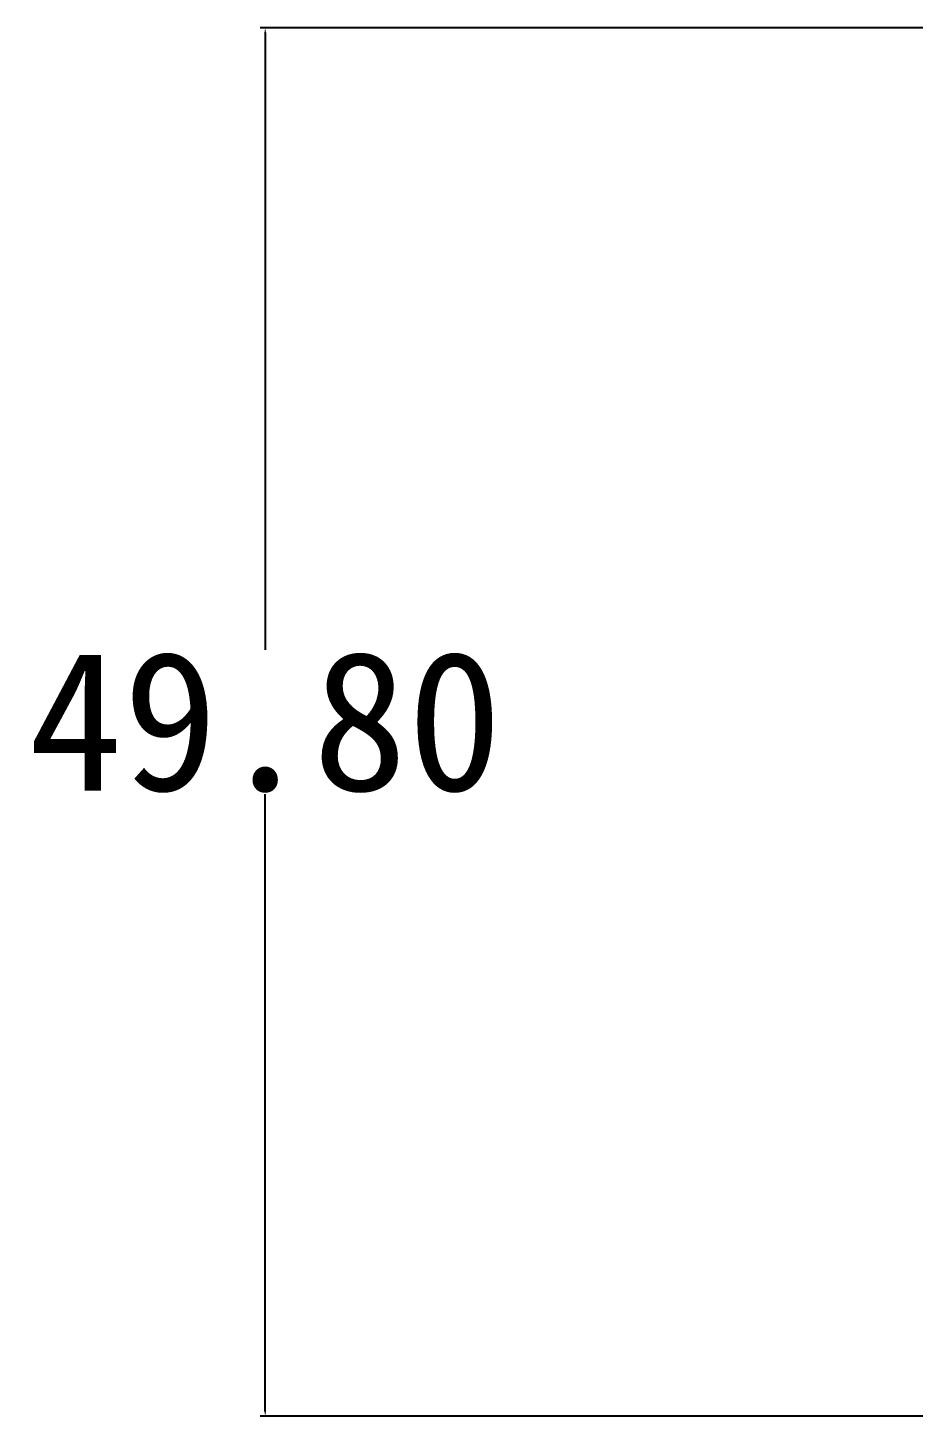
# Model space of a CAD drawing. Header units: inches. Extents: x -850 to 339, y -315 to 884.
# Drawn here: x -82.7 to -50.92, y 133.6 to 183.4 of the extents above; entities that cross this region are included whole.
import ezdxf

# ---------------------------------------------------------------- set-up
doc = ezdxf.new("R2010")
doc.units = ezdxf.units.IN
doc.header["$MEASUREMENT"] = 0
doc.dimstyles.get("Standard").update_dxf_attribs({"dimtxt": 5, "dimasz": 0.18, "dimexe": 0.18, "dimexo": 0.0625, "dimgap": 0.09, "dimtad": 0, "dimtih": 1, "dimtoh": 1, "dimzin": 0, "dimdsep": 46, "dimtxsty": 'Standard', "dimcen": 0.09, "dimclrt": 3, "dimadec": 0, "dimazin": 0, "dimtfac": 1, "dimtofl": 0, "dimtmove": 0, "dimatfit": 3, "dimfxl": 0, "dimtolj": 1, "dimtzin": 0, "dimarcsym": 0})

# ---------------------------------------------------------------- blocks, each defined once
blk = doc.blocks.new('*D13')
at = {"color": 0, "lineweight": -2}
for p, q in [((-0.063, 183.4), (-74.357, 183.4)), ((-74.177, 183.22), (-74.177, 161.09)), ((-74.177, 133.78), (-74.177, 155.91)), ((-0.063, 133.6), (-74.357, 133.6))]:
    blk.add_line(p, q, dxfattribs=at)
at = {"color": 0}
for points in [[(-74.207, 183.22), (-74.147, 183.22), (-74.177, 183.4)], [(-74.207, 133.78), (-74.147, 133.78), (-74.177, 133.6)]]:
    blk.add_solid(points, dxfattribs=at)
at = {"layer": 'Defpoints', "color": 0}
for p in [(0, 183.4, 11.1), (-74.177, 133.6), (0, 133.6, 11.1)]:
    blk.add_point(p, dxfattribs=at)
at = {"color": 3, "insert": (-74.177, 158.5), "char_height": 5, "attachment_point": 5}
blk.add_mtext('\\A1;49.80', dxfattribs=at)

msp = doc.modelspace()

# ---------------------------------------------------------------- dimensions: what is measured, and where the dimension line sits
dim = msp.add_linear_dim(base=(-74.177, 133.6), p1=(0, 183.4, 11.1), p2=(0, 133.6, 11.1), angle=90, dimstyle='Standard')
dim.commit()
dim.dimension.update_dxf_attribs({"geometry": '*D13', "text_midpoint": (-74.177, 158.5)})

doc.saveas('drawing.dxf')
